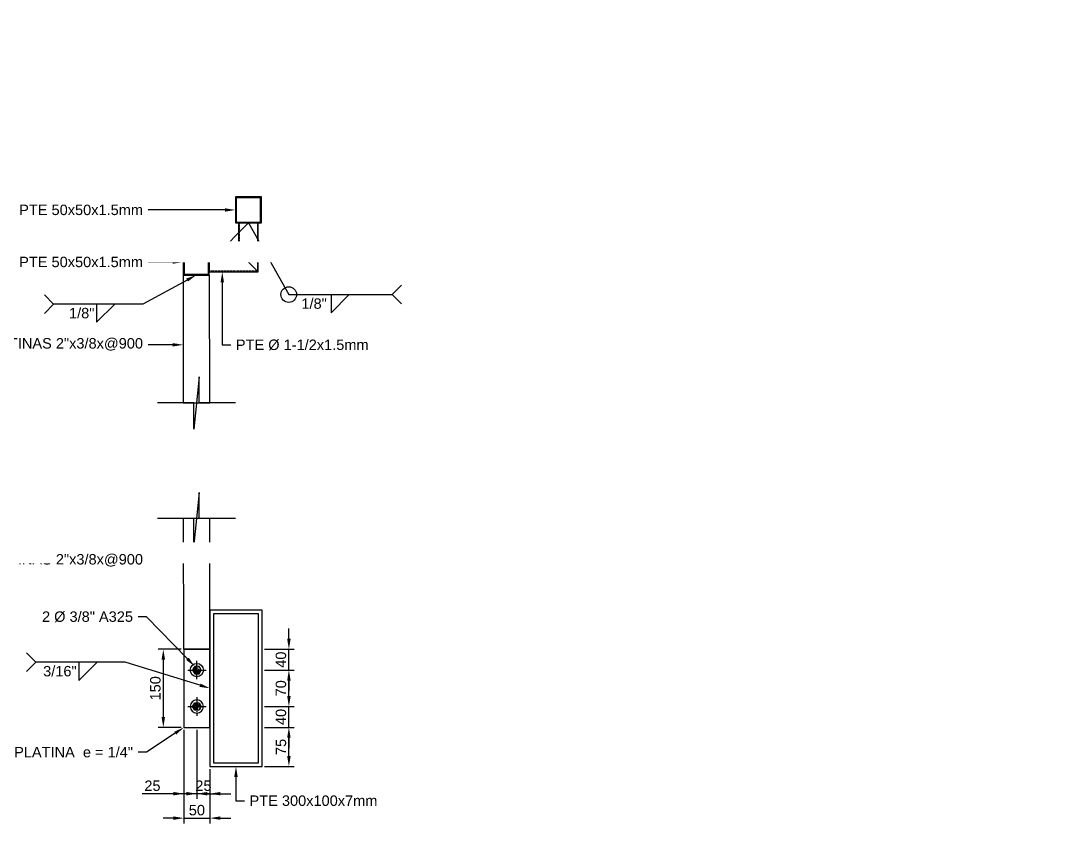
# Model space of a CAD drawing. Header units: millimetres. Extents: x -1367288 to 157996, y -18171 to 61708.
# Drawn here: x 50658 to 52641, y 13743 to 15294 of the extents above; entities that cross this region are included whole.
import ezdxf
from ezdxf import colors
from ezdxf.entities.mleader import LeaderData, LeaderLine
from ezdxf.enums import TextEntityAlignment as Align
from ezdxf.math import Vec2, Vec3

# ---------------------------------------------------------------- set-up
doc = ezdxf.new("R2010")
doc.units = ezdxf.units.MM
doc.header["$LTSCALE"] = 0.3
doc.linetypes.add('CENTER', pattern=[50.8, 31.75, -6.35, 6.35, -6.35])
doc.linetypes.add('HIDDEN', pattern=[9.525, 6.35, -3.175])
for name, color, linetype in [('EE-TEXTO 2', 2, 'Continuous'), ('SIM-COTAS', 1, 'Continuous'), ('SIM-EJES', 8, 'CENTER'), ('SIM-OCULTOS', 8, 'HIDDEN'), ('SIM-PLATINAS', 2, 'Continuous'), ('SIM-PTE 1-1-2x1.5', 34, 'Continuous'), ('SIM-PTE 300x100x7', 213, 'Continuous'), ('SIM-PTE 50x50x1.5mm', 104, 'Continuous')]:
    doc.layers.add(name, color=color, linetype=linetype)
doc.styles.add('ARIAL EE', font='arial.ttf')
doc.styles.get("Standard").update_dxf_attribs({"font": 'arial.ttf'})
doc.dimstyles.new('EE 1_STANDAR', dxfattribs={"dimtxt": 2, "dimasz": 2, "dimexe": 1, "dimexo": 0.5, "dimgap": 0.5, "dimtad": 1, "dimdec": 0, "dimdsep": 46, "dimtxsty": 'ARIAL EE', "dimcen": 1.5, "dimclrd": 256, "dimclre": 256, "dimclrt": 2, "dimadec": 0, "dimazin": 0, "dimtfac": 1, "dimtdec": 0, "dimtix": 1, "dimtmove": 0, "dimatfit": 2, "dimfxl": 1, "dimlwd": -1, "dimlwe": -1, "dimarcsym": 0})

# ---------------------------------------------------------------- blocks, each defined once
blk = doc.blocks.new('tuerca 3-8')
blk.add_lwpolyline([(8.2, 0), (4.1, 7.1), (-4.1, 7.1), (-8.2, 0), (-4.1, -7.1), (4.1, -7.1)], close=True)
for radius in [12.7, 7.14, 3.26]:
    blk.add_circle((0, 0), radius)
blk.add_arc((0, 0), 4.76, 75, 15)
at = {"layer": 'SIM-EJES'}
for p, q in [((-17.7, 0), (17.7, 0)), ((0, -17.7), (0, 17.7))]:
    blk.add_line(p, q, dxfattribs=at)
blk = doc.blocks.new('AWS-FILL-DER')
at = {"transparency": 16777216}
for p, q in [((-19.75, 0), (-21.53, 1.78)), ((-11.5, -3.5), (-8, 0)), ((-19.75, 0), (-21.53, -1.78)), ((-8, 0), (-19.75, 0)), ((-11.5, 0), (-11.5, -3.5))]:
    blk.add_line(p, q, dxfattribs=at)
at = {"layer": 'EE-TEXTO 2', "color": 2, "transparency": 16777216, "style": 'ARIAL EE'}
for tag, flags, p in [('OBSERVACION', 4, (-21.91, -1.07)), ('VALOR_SOLDADURA', 12, (-11.92, -2.73))]:
    blk.add_attdef(tag, text='', height=2, dxfattribs=dict(at, flags=flags)).set_placement(p, align=Align.RIGHT)
at = {"layer": 'EE-TEXTO 2', "color": 2, "transparency": 16777216, "style": 'ARIAL EE', "flags": 12}
blk.add_attdef('DE-TANTO-CADA-TANTO', (-7.66, -2.68), '', height=2, dxfattribs=at)
blk = doc.blocks.new('AWS-FILL-IZQ')
at = {"transparency": 16777216}
for p, q in [((8.25, -3.5), (11.75, 0)), ((8.25, 0), (8.25, -3.5)), ((8.25, 0), (20, 0)), ((20, 0), (21.78, 1.78)), ((20, 0), (21.78, -1.78))]:
    blk.add_line(p, q, dxfattribs=at)
at = {"layer": 'EE-TEXTO 2', "color": 2, "transparency": 16777216, "style": 'ARIAL EE'}
for tag, p, flags in [('OBSERVACION', (22.3, -1.07), 4), ('DE-TANTO-CADA-TANTO', (12.07, -2.68), 12)]:
    blk.add_attdef(tag, p, '', height=2, dxfattribs=dict(at, flags=flags))
at = {"layer": 'EE-TEXTO 2', "color": 2, "transparency": 16777216, "style": 'ARIAL EE', "flags": 12}
blk.add_attdef('VALOR_SOLDADURA', text='', height=2, dxfattribs=at).set_placement((7.44, -2.73), align=Align.RIGHT)
blk = doc.blocks.new('*D600')
at = {"layer": 'SIM-COTAS', "transparency": 16777216}
for p, q in [((51126.3, 13936.9), (51182.8, 13936.9)), ((51172.8, 13881.9), (51172.8, 13916.9)), ((51126.3, 13861.9), (51182.8, 13861.9))]:
    blk.add_line(p, q, dxfattribs=at)
at = {"layer": 'SIM-COTAS', "linetype": 'Continuous', "transparency": 16777216}
for points in [[(51169.5, 13916.9), (51176.2, 13916.9), (51172.8, 13936.9)], [(51169.5, 13881.9), (51176.2, 13881.9), (51172.8, 13861.9)]]:
    blk.add_solid(points, dxfattribs=at)
at = {"layer": 'SIM-COTAS', "color": 2, "linetype": 'Continuous', "transparency": 16777216, "insert": (51157.7, 13899.4), "char_height": 20, "attachment_point": 5, "rotation": 90, "style": 'ARIAL EE'}
blk.add_mtext('75', dxfattribs=at)
blk = doc.blocks.new('*D601')
at = {"layer": 'SIM-COTAS', "transparency": 16777216}
for p, q in [((51172.8, 13996.9), (51172.8, 14016.9)), ((51126.3, 13976.9), (51182.8, 13976.9)), ((51172.8, 13936.9), (51172.8, 13976.9)), ((51126.3, 13936.9), (51182.8, 13936.9)), ((51172.8, 13916.9), (51172.8, 13896.9))]:
    blk.add_line(p, q, dxfattribs=at)
at = {"layer": 'SIM-COTAS', "linetype": 'Continuous', "transparency": 16777216}
for points in [[(51169.5, 13996.9), (51176.2, 13996.9), (51172.8, 13976.9)], [(51169.5, 13916.9), (51176.2, 13916.9), (51172.8, 13936.9)]]:
    blk.add_solid(points, dxfattribs=at)
at = {"layer": 'SIM-COTAS', "color": 2, "linetype": 'Continuous', "transparency": 16777216, "insert": (51157.6, 13956.9), "char_height": 20, "attachment_point": 5, "rotation": 90, "style": 'ARIAL EE'}
blk.add_mtext('40', dxfattribs=at)
blk = doc.blocks.new('*D602')
at = {"layer": 'SIM-COTAS', "transparency": 16777216}
for p, q in [((51126.3, 14046.9), (51182.8, 14046.9)), ((51172.8, 13996.9), (51172.8, 14026.9)), ((51126.3, 13976.9), (51182.8, 13976.9))]:
    blk.add_line(p, q, dxfattribs=at)
at = {"layer": 'SIM-COTAS', "linetype": 'Continuous', "transparency": 16777216}
for points in [[(51169.5, 14026.9), (51176.2, 14026.9), (51172.8, 14046.9)], [(51169.5, 13996.9), (51176.2, 13996.9), (51172.8, 13976.9)]]:
    blk.add_solid(points, dxfattribs=at)
at = {"layer": 'SIM-COTAS', "color": 2, "linetype": 'Continuous', "transparency": 16777216, "insert": (51157.6, 14011.9), "char_height": 20, "attachment_point": 5, "rotation": 90, "style": 'ARIAL EE'}
blk.add_mtext('70', dxfattribs=at)
blk = doc.blocks.new('*D603')
at = {"layer": 'SIM-COTAS', "transparency": 16777216}
for p, q in [((51172.8, 14106.9), (51172.8, 14126.9)), ((51126.3, 14086.9), (51182.8, 14086.9)), ((51172.8, 14046.9), (51172.8, 14086.9)), ((51126.3, 14046.9), (51182.8, 14046.9)), ((51172.8, 14026.9), (51172.8, 14006.9))]:
    blk.add_line(p, q, dxfattribs=at)
at = {"layer": 'SIM-COTAS', "linetype": 'Continuous', "transparency": 16777216}
for points in [[(51169.5, 14106.9), (51176.2, 14106.9), (51172.8, 14086.9)], [(51169.5, 14026.9), (51176.2, 14026.9), (51172.8, 14046.9)]]:
    blk.add_solid(points, dxfattribs=at)
at = {"layer": 'SIM-COTAS', "color": 2, "linetype": 'Continuous', "transparency": 16777216, "insert": (51157.6, 14066.9), "char_height": 20, "attachment_point": 5, "rotation": 90, "style": 'ARIAL EE'}
blk.add_mtext('40', dxfattribs=at)
blk = doc.blocks.new('*D604')
at = {"layer": 'SIM-COTAS', "transparency": 16777216}
for p, q in [((50966.3, 14086.9), (50921.9, 14086.9)), ((50931.9, 14066.9), (50931.9, 13956.9)), ((50966.3, 13936.9), (50921.9, 13936.9))]:
    blk.add_line(p, q, dxfattribs=at)
at = {"layer": 'SIM-COTAS', "linetype": 'Continuous', "transparency": 16777216}
for points in [[(50928.5, 14066.9), (50935.2, 14066.9), (50931.9, 14086.9)], [(50928.5, 13956.9), (50935.2, 13956.9), (50931.9, 13936.9)]]:
    blk.add_solid(points, dxfattribs=at)
at = {"layer": 'SIM-COTAS', "color": 2, "linetype": 'Continuous', "transparency": 16777216, "insert": (50916.7, 14011.9), "char_height": 20, "attachment_point": 5, "rotation": 90, "style": 'ARIAL EE'}
blk.add_mtext('150', dxfattribs=at)
blk = doc.blocks.new('*D605')
at = {"layer": 'SIM-COTAS', "transparency": 16777216}
for p, q in [((50971.3, 13931.9), (50971.3, 13752.7)), ((51021.3, 13856.9), (51021.3, 13752.7)), ((50951.3, 13762.7), (50931.3, 13762.7)), ((50971.3, 13762.7), (51021.3, 13762.7)), ((51041.3, 13762.7), (51061.3, 13762.7))]:
    blk.add_line(p, q, dxfattribs=at)
at = {"layer": 'SIM-COTAS', "linetype": 'Continuous', "transparency": 16777216}
for points in [[(50951.3, 13766), (50951.3, 13759.4), (50971.3, 13762.7)], [(51041.3, 13766), (51041.3, 13759.4), (51021.3, 13762.7)]]:
    blk.add_solid(points, dxfattribs=at)
at = {"layer": 'SIM-COTAS', "color": 2, "linetype": 'Continuous', "transparency": 16777216, "insert": (50996.3, 13777.9), "char_height": 20, "attachment_point": 5, "style": 'ARIAL EE'}
blk.add_mtext('50', dxfattribs=at)
blk = doc.blocks.new('*D606')
at = {"layer": 'SIM-COTAS', "transparency": 16777216}
for p, q in [((50996.3, 13931.9), (50996.3, 13799.6)), ((51021.3, 13856.9), (51021.3, 13799.6)), ((50976.3, 13809.6), (50956.3, 13809.6)), ((51021.3, 13809.6), (50996.3, 13809.6)), ((51041.3, 13809.6), (51061.3, 13809.6))]:
    blk.add_line(p, q, dxfattribs=at)
at = {"layer": 'SIM-COTAS', "linetype": 'Continuous', "transparency": 16777216}
for points in [[(50976.3, 13812.9), (50976.3, 13806.3), (50996.3, 13809.6)], [(51041.3, 13812.9), (51041.3, 13806.3), (51021.3, 13809.6)]]:
    blk.add_solid(points, dxfattribs=at)
at = {"layer": 'SIM-COTAS', "color": 2, "linetype": 'Continuous', "transparency": 16777216, "insert": (51008.8, 13824.8), "char_height": 20, "attachment_point": 5, "style": 'ARIAL EE'}
blk.add_mtext('25', dxfattribs=at)
blk = doc.blocks.new('*D607')
at = {"layer": 'SIM-COTAS', "transparency": 16777216}
for p, q in [((50971.3, 13931.9), (50971.3, 13799.6)), ((50996.3, 13931.9), (50996.3, 13799.6)), ((50951.3, 13809.6), (50891.4, 13809.6)), ((50996.3, 13809.6), (50971.3, 13809.6)), ((51016.3, 13809.6), (51036.3, 13809.6))]:
    blk.add_line(p, q, dxfattribs=at)
at = {"layer": 'SIM-COTAS', "linetype": 'Continuous', "transparency": 16777216}
for points in [[(50951.3, 13812.9), (50951.3, 13806.3), (50971.3, 13809.6)], [(51016.3, 13812.9), (51016.3, 13806.3), (50996.3, 13809.6)]]:
    blk.add_solid(points, dxfattribs=at)
at = {"layer": 'SIM-COTAS', "color": 2, "linetype": 'Continuous', "transparency": 16777216, "insert": (50911, 13824.8), "char_height": 20, "attachment_point": 5, "style": 'ARIAL EE'}
blk.add_mtext('25', dxfattribs=at)

msp = doc.modelspace()

# ---------------------------------------------------------------- linework, layer by layer
at = {"layer": 'SIM-COTAS', "elevation": 0.6}
for points in [[(51070.5, 14559.7), (51000.5, 14559.7), (51000.5, 14609.7), (50990.5, 14509.7), (50990.5, 14559.7), (50920.5, 14559.7)], [(51070.5, 14337.8), (51000.5, 14337.8), (51000.5, 14387.8), (50990.5, 14287.8), (50990.5, 14337.8), (50920.5, 14337.8)]]:
    msp.add_lwpolyline(points, dxfattribs=at)
at = {"layer": 'SIM-COTAS'}
msp.add_circle((51172.6, 14767.8, 0.6), 15, dxfattribs=at)
at = {"layer": 'SIM-OCULTOS', "elevation": 0.6}
for points in [[(51077.6, 14905.2), (51077.6, 14847.7), (51020.1, 14847.7)], [(51112.6, 14905.2), (51112.6, 14812.7), (51020.1, 14812.7)]]:
    msp.add_lwpolyline(points, dxfattribs=at)
at = {"layer": 'SIM-PLATINAS', "elevation": 0.6}
for points in [[(51020.9, 14559.7), (51020.5, 14805.2), (50969.7, 14805.2), (50970.1, 14559.7), (51020.9, 14559.8)], [(51020.9, 14337.8), (50970.1, 14337.7), (50970.5, 14086.9), (51021.3, 14086.9), (51020.9, 14337.7)]]:
    msp.add_lwpolyline(points, dxfattribs=at)
msp.add_lwpolyline([(50971.3, 13936.9), (51021.3, 13936.9), (51021.3, 14086.9), (50971.3, 14086.9)], close=True, dxfattribs=at)
at = {"layer": 'SIM-PTE 1-1-2x1.5', "elevation": 0.6}
for points in [[(51076.1, 14849.2), (51114.1, 14811.2), (51114.1, 14905.2), (51076.1, 14905.2)], [(51020.1, 14811.2), (51114.1, 14811.2), (51076.1, 14849.2), (51020.1, 14849.2)]]:
    msp.add_lwpolyline(points, close=True, dxfattribs=at)
at = {"layer": 'SIM-PTE 300x100x7', "elevation": 0.6}
for points in [[(51021.3, 14161.9), (51021.3, 13861.9), (51121.3, 13861.9), (51121.3, 14161.9)], [(51028.3, 14154.9), (51028.3, 13868.9), (51114.3, 13868.9), (51114.3, 14154.9)]]:
    msp.add_lwpolyline(points, close=True, dxfattribs=at)
at = {"layer": 'SIM-PTE 50x50x1.5mm', "elevation": 0.6}
for points in [[(51070.1, 14905.2), (51120.1, 14905.2), (51120.1, 14955.2), (51070.1, 14955.2)], [(51071.6, 14906.7), (51118.6, 14906.7), (51118.6, 14953.7), (51071.6, 14953.7)], [(50970.1, 14805.2), (51020.1, 14805.2), (51020.1, 14855.2), (50970.1, 14855.2)], [(50971.6, 14806.7), (51018.6, 14806.7), (51018.6, 14853.7), (50971.6, 14853.7)]]:
    msp.add_lwpolyline(points, close=True, dxfattribs=at)

# ---------------------------------------------------------------- block references
msp.add_blockref('tuerca 3-8', (50996.3, 14046.9, 0.6))
at = {"xscale": -1, "rotation": 180}
msp.add_blockref('tuerca 3-8', (50996.3, 13976.9, 0.6), dxfattribs=at)

# ---------------------------------------------------------------- dimensions: what is measured, and where the dimension line sits
at = {"layer": 'SIM-COTAS', "linetype": 'Continuous'}
for base, p1, p2, picture, middle in [((51172.8, 14086.9, 0.6), (51121.3, 14046.9, 0.6), (51121.3, 14086.9, 0.6), '*D603', (51157.6, 14066.9, 0.6)), ((50931.9, 13936.9, 0.6), (50971.3, 14086.9, 0.6), (50971.3, 13936.9, 0.6), '*D604', (50916.7, 14011.9, 0.6)), ((51172.8, 14046.9, 0.6), (51121.3, 13976.9, 0.6), (51121.3, 14046.9, 0.6), '*D602', (51157.6, 14011.9, 0.6)), ((51172.8, 13976.9, 0.6), (51121.3, 13936.9, 0.6), (51121.3, 13976.9, 0.6), '*D601', (51157.6, 13956.9, 0.6)), ((51172.8, 13936.9, 0.6), (51121.3, 13861.9, 0.6), (51121.3, 13936.9, 0.6), '*D600', (51157.7, 13899.4, 0.6))]:
    dim = msp.add_linear_dim(base=base, p1=p1, p2=p2, angle=90, dimstyle='EE 1_STANDAR', dxfattribs=at)
    dim.commit()
    dim.dimension.update_dxf_attribs({"geometry": picture, "text_midpoint": middle})
dim = msp.add_linear_dim(base=(50971.3, 13809.6, 0.6), p1=(50996.3, 13936.9, 0.6), p2=(50971.3, 13936.9, 0.6), dimstyle='EE 1_STANDAR', dxfattribs=at)
dim.commit()
dim.dimension.update_dxf_attribs({"geometry": '*D607', "text_midpoint": (50911, 13809.6, 0.6), "dimtype": 160})
for base, p1, p2, picture, middle in [((51021.3, 13762.7, 0.6), (50971.3, 13936.9, 0.6), (51021.3, 13861.9, 0.6), '*D605', (50996.3, 13777.9, 0.6)), ((50996.3, 13809.6, 0.6), (51021.3, 13861.9, 0.6), (50996.3, 13936.9, 0.6), '*D606', (51008.8, 13824.8, 0.6))]:
    dim = msp.add_linear_dim(base=base, p1=p1, p2=p2, dimstyle='EE 1_STANDAR', dxfattribs=at)
    dim.commit()
    dim.dimension.update_dxf_attribs({"geometry": picture, "text_midpoint": middle})

# ---------------------------------------------------------------- leaders
ml = msp.add_multileader_mtext('Standard', dxfattribs=at)
ml.set_content('\\A1;{\\C2;COLUMNA\\PPTE 300x300x10mm}', color=256)
ml.set_leader_properties()
ml.build(insert=Vec2(0, 0))
ml.multileader.update_dxf_attribs({"dogleg_length": 0.0025, "arrow_head_size": 100, "scale": 50})
ctx = ml.context
ctx.base_point, ctx.scale, ctx.char_height, ctx.arrow_head_size, ctx.landing_gap_size, ctx.plane_origin = Vec3(-14168.4, 15241.2, -2.4), 50, 100, 100, 50, Vec3(-17561.4, -408, -2.4)
notes = []
notes.append((ctx, [(0, (1, 1, 0), (-14245.6, 15241.2, -2.4), (1, 0), 77.3, [(0, [(-14456.5, 15241.2, -2.4)], 0, [])])]))
ctx.mtext.insert, ctx.mtext.width, ctx.mtext.defined_height, ctx.mtext.flow_direction = Vec3(-14118.4, 15292.1, -2.4), 1318.047, 411.1, 5
ml = msp.add_multileader_mtext('Standard', dxfattribs=at)
ml.set_content('\\A1;{\\C2;PTE 50x50x1.5mm}', color=256)
ml.set_leader_properties()
ml.build(insert=Vec2(0, 0))
ml.multileader.update_dxf_attribs({"dogleg_length": 0.0025, "arrow_head_size": 20, "scale": 10})
ctx = ml.context
ctx.base_point, ctx.scale, ctx.char_height, ctx.arrow_head_size, ctx.landing_gap_size, ctx.plane_origin = Vec3(50649.3, 14930.2, 0.6), 10, 20, 20, 10, Vec3(53566.6, 22229.3, 0.6)
ctx.text_align_type = 2
notes.append((ctx, [(0, (1, 1, 0), (50919, 14930.2, 0.6), (-1, 0), 16.1, [(0, [(51070.1, 14930.2, 0.6)], 0, [])])]))
ctx.mtext.insert, ctx.mtext.rotation, ctx.mtext.width, ctx.mtext.defined_height, ctx.mtext.alignment, ctx.mtext.flow_direction = Vec3(50892.9, 14940.4, 0.6), 6.283185, 241.827, 20.4, 3, 5
at = {"layer": 'SIM-COTAS'}
ml = msp.add_multileader_block('Standard', dxfattribs=at)
ml.set_content('AWS-FILL-IZQ', color=256, scale=10)
ml.set_attribute('VALOR_SOLDADURA', '1/8"', width=0)
ml.set_attribute('DE-TANTO-CADA-TANTO', '', width=0)
ml.set_attribute('OBSERVACION', '', width=0)
ml.set_leader_properties(color=256)
ml.build(insert=Vec2(0, 0))
ml.multileader.update_dxf_attribs({"arrow_head_size": 20, "scale": 10, "block_connection_type": 1})
ctx = ml.context
ctx.base_point, ctx.scale, ctx.char_height, ctx.arrow_head_size, ctx.landing_gap_size, ctx.plane_origin = Vec3(51253.7, 14767.8, 0.6), 10, 40, 20, 20, Vec3(51678.5, 15141.7, 0.6)
ctx.attachment_type = 1
notes.append((ctx, [(0, (1, 1, 0), (51172.6, 14767.8, 0.6), (1, 0), 81.1, [(1, [(51020.1, 14830.2, 0.6), (51095.1, 14905.2, 0.6)], 0, [])])]))
ctx.block.insert = Vec3(51171.2, 14767.8, 0.6)
at = {"layer": 'SIM-COTAS', "linetype": 'Continuous'}
ml = msp.add_multileader_mtext('Standard', dxfattribs=at)
ml.set_content('\\A1;{\\C2;PTE 50x50x1.5mm}', color=256)
ml.set_leader_properties()
ml.build(insert=Vec2(0, 0))
ml.multileader.update_dxf_attribs({"dogleg_length": 0.0025, "arrow_head_size": 20, "scale": 10})
ctx = ml.context
ctx.base_point, ctx.scale, ctx.char_height, ctx.arrow_head_size, ctx.landing_gap_size, ctx.plane_origin = Vec3(50649.3, 14830.2, 0.6), 10, 20, 20, 10, Vec3(53566.6, 22129.3, 0.6)
ctx.text_align_type = 2
notes.append((ctx, [(0, (1, 1, 0), (50919, 14830.2, 0.6), (-1, 0), 16.1, [(0, [(50970.1, 14830.2, 0.6)], 0, [])])]))
ctx.mtext.insert, ctx.mtext.rotation, ctx.mtext.width, ctx.mtext.defined_height, ctx.mtext.alignment, ctx.mtext.flow_direction = Vec3(50892.9, 14840.4, 0.6), 6.283185, 295.287, 20.4, 3, 5
at = {"layer": 'SIM-COTAS'}
ml = msp.add_multileader_block('Standard', dxfattribs=at)
ml.set_content('AWS-FILL-DER', color=256, scale=10)
ml.set_attribute('DE-TANTO-CADA-TANTO', '', width=0)
ml.set_attribute('VALOR_SOLDADURA', '1/8"', width=0)
ml.set_attribute('OBSERVACION', '', width=0)
ml.set_leader_properties(color=256)
ml.build(insert=Vec2(0, 0))
ml.multileader.update_dxf_attribs({"arrow_head_size": 20, "scale": 10, "block_connection_type": 1})
ctx = ml.context
ctx.base_point, ctx.scale, ctx.char_height, ctx.arrow_head_size, ctx.landing_gap_size, ctx.plane_origin = Vec3(50721.4, 14749.5, 0.6), 10, 40, 20, 20, Vec3(50994.7, 14582.7, 0.6)
ctx.attachment_type = 1
notes.append((ctx, [(0, (1, 1, 0), (50892.8, 14749.5, 0.6), (-1, 0), 53.9, [(0, [(50995.1, 14805.2, 0.6), (50892.8, 14749.5, 0.6)], 0, [])])]))
ctx.block.insert = Vec3(50918.9, 14749.5, 0.6)
at = {"layer": 'SIM-COTAS', "linetype": 'Continuous'}
ml = msp.add_multileader_mtext('Standard', dxfattribs=at)
ml.set_content('\\A1;{\\C2;PTE Ø 1-1/2x1.5mm}', color=256)
ml.set_leader_properties()
ml.build(insert=Vec2(0, 0))
ml.multileader.update_dxf_attribs({"dogleg_length": 0.0025, "arrow_head_size": 20, "scale": 10})
ctx = ml.context
ctx.base_point, ctx.scale, ctx.char_height, ctx.arrow_head_size, ctx.landing_gap_size, ctx.plane_origin = Vec3(51061.1, 14671.3, 0.6), 10, 20, 20, 10, Vec3(48448.5, 22110.3, 0.6)
notes.append((ctx, [(0, (1, 1, 0), (51045, 14671.3, 0.6), (1, 0), 16.1, [(0, [(51045, 14811.2, 0.6)], 0, [])])]))
ctx.mtext.insert, ctx.mtext.width, ctx.mtext.defined_height, ctx.mtext.flow_direction = Vec3(51071.1, 14681.4, 0.6), 149.73, 77.2, 5
ml = msp.add_multileader_mtext('Standard', dxfattribs=at)
ml.set_content('\\A1;{\\C2;2 PLATINAS 2"x3/8x@900}', color=256)
ml.set_leader_properties()
ml.build(insert=Vec2(0, 0))
ml.multileader.update_dxf_attribs({"dogleg_length": 0.0025, "arrow_head_size": 20, "scale": 10})
ctx = ml.context
ctx.base_point, ctx.scale, ctx.char_height, ctx.arrow_head_size, ctx.landing_gap_size, ctx.plane_origin = Vec3(50717.9, 14671.3, 0.6), 10, 20, 20, 10, Vec3(53566.6, 21970.4, 0.6)
ctx.text_align_type = 2
notes.append((ctx, [(0, (1, 1, 0), (50919, 14671.3, 0.6), (-1, 0), 16.1, [(0, [(50970.1, 14671.3, 0.6)], 0, [])])]))
ctx.mtext.insert, ctx.mtext.rotation, ctx.mtext.width, ctx.mtext.defined_height, ctx.mtext.alignment, ctx.mtext.flow_direction = Vec3(50892.9, 14684.2, 0.6), 6.283185, 176.16, 20.4, 3, 5
ml = msp.add_multileader_mtext('Standard', dxfattribs=at)
ml.set_content('\\A1;{\\C2;2 PLATINAS 2"x3/8x@900}', color=256)
ml.set_leader_properties()
ml.build(insert=Vec2(0, 0))
ml.multileader.update_dxf_attribs({"dogleg_length": 0.0025, "arrow_head_size": 20, "scale": 10})
ctx = ml.context
ctx.base_point, ctx.scale, ctx.char_height, ctx.arrow_head_size, ctx.landing_gap_size, ctx.plane_origin = Vec3(50717.9, 14256.7, 0.6), 10, 20, 20, 10, Vec3(53566.6, 21555.8, 0.6)
ctx.text_align_type = 2
notes.append((ctx, [(0, (1, 1, 0), (50919, 14256.7, 0.6), (-1, 0), 16.1, [(0, [(50970.1, 14256.7, 0.6)], 0, [])])]))
ctx.mtext.insert, ctx.mtext.rotation, ctx.mtext.width, ctx.mtext.defined_height, ctx.mtext.alignment, ctx.mtext.flow_direction = Vec3(50892.9, 14269.6, 0.6), 6.283185, 176.16, 20.4, 3, 5
ml = msp.add_multileader_mtext('Standard', dxfattribs=at)
ml.set_content('\\A1;{\\C2;2 Ø 3/8" A325}', color=256)
ml.set_leader_properties()
ml.build(insert=Vec2(0, 0))
ml.multileader.update_dxf_attribs({"dogleg_length": 0.0025, "arrow_head_size": 20, "scale": 10})
ctx = ml.context
ctx.base_point, ctx.scale, ctx.char_height, ctx.arrow_head_size, ctx.landing_gap_size, ctx.plane_origin = Vec3(50764.3, 14149.4, 0.6), 10, 20, 20, 10, Vec3(53566.6, 21397.1, 0.6)
ctx.text_align_type = 2
notes.append((ctx, [(0, (1, 1, 0), (50899.8, 14149.4, 0.6), (-1, 0), 16.1, [(0, [(50992.1, 14054.1, 0.6)], 0, [])])]))
ctx.mtext.insert, ctx.mtext.rotation, ctx.mtext.width, ctx.mtext.defined_height, ctx.mtext.alignment, ctx.mtext.flow_direction = Vec3(50873.7, 14159.5, 0.6), 6.283185, 112.247, 20.4, 3, 5
at = {"layer": 'SIM-COTAS'}
ml = msp.add_multileader_block('Standard', dxfattribs=at)
ml.set_content('AWS-FILL-DER', color=256, scale=10)
ml.set_attribute('DE-TANTO-CADA-TANTO', '', width=0)
ml.set_attribute('VALOR_SOLDADURA', '3/16"', width=0)
ml.set_attribute('OBSERVACION', '', width=0)
ml.set_leader_properties(color=256)
ml.build(insert=Vec2(0, 0))
ml.multileader.update_dxf_attribs({"arrow_head_size": 20, "scale": 10, "block_connection_type": 1})
ctx = ml.context
ctx.base_point, ctx.scale, ctx.char_height, ctx.arrow_head_size, ctx.landing_gap_size, ctx.plane_origin = Vec3(50687.3, 14062.1, 0.6), 10, 40, 20, 20, Vec3(51142.1, 13883.8, 0.6)
ctx.attachment_type = 1
notes.append((ctx, [(0, (1, 1, 0), (50858.7, 14062.1, 0.6), (-1, 0), 53.9, [(1, [(51021.3, 14011.9, 0.6)], 0, [])])]))
ctx.block.insert = Vec3(50884.8, 14062.1, 0.6)
at = {"layer": 'SIM-COTAS', "linetype": 'Continuous'}
ml = msp.add_multileader_mtext('Standard', dxfattribs=at)
ml.set_content('\\A1;{\\C2;PLATINA  e = 1/4"}', color=256)
ml.set_leader_properties()
ml.build(insert=Vec2(0, 0))
ml.multileader.update_dxf_attribs({"dogleg_length": 0.0025, "arrow_head_size": 20, "scale": 10})
ctx = ml.context
ctx.base_point, ctx.scale, ctx.char_height, ctx.arrow_head_size, ctx.landing_gap_size, ctx.plane_origin = Vec3(50749.4, 13889.2, 0.6), 10, 20, 20, 10, Vec3(53566.6, 21149.9, 0.6)
ctx.text_align_type = 2
notes.append((ctx, [(0, (1, 1, 0), (50899.8, 13889.2, 0.6), (-1, 0), 16.1, [(0, [(50971.3, 13936.9, 0.6)], 0, [])])]))
ctx.mtext.insert, ctx.mtext.rotation, ctx.mtext.width, ctx.mtext.defined_height, ctx.mtext.alignment, ctx.mtext.flow_direction = Vec3(50873.7, 13899.4, 0.6), 6.283185, 112.247, 20.4, 3, 5
ml = msp.add_multileader_mtext('Standard', dxfattribs=at)
ml.set_content('\\A1;{\\C2;PTE 300x100x7mm}', color=256)
ml.set_leader_properties()
ml.build(insert=Vec2(0, 0))
ml.multileader.update_dxf_attribs({"dogleg_length": 0.0025, "arrow_head_size": 20, "scale": 10})
ctx = ml.context
ctx.base_point, ctx.scale, ctx.char_height, ctx.arrow_head_size, ctx.landing_gap_size, ctx.plane_origin = Vec3(51087.3, 13796, 0.6), 10, 20, 20, 10, Vec3(48474.8, 21161.1, 0.6)
notes.append((ctx, [(0, (1, 1, 0), (51071.3, 13796, 0.6), (1, 0), 16.1, [(0, [(51071.3, 13861.9, 0.6)], 0, [])])]))
ctx.mtext.insert, ctx.mtext.width, ctx.mtext.defined_height, ctx.mtext.flow_direction = Vec3(51097.3, 13806.2, 0.6), 188.598, 20.4, 5
ml = msp.add_multileader_mtext('Standard', dxfattribs=at)
ml.set_content('\\A1;{\\C2;PTE 300x100x7}', color=256)
ml.set_leader_properties()
ml.build(insert=Vec2(0, 0))
ml.multileader.update_dxf_attribs({"dogleg_length": 0.0025, "arrow_head_size": 20, "scale": 10})
ctx = ml.context
ctx.base_point, ctx.scale, ctx.char_height, ctx.arrow_head_size, ctx.landing_gap_size, ctx.plane_origin = Vec3(48647.7, 13762.9), 10, 20, 20, 10, Vec3(18617.1, 19995.4)
notes.append((ctx, [(0, (1, 1, 0), (48617.3, 13762.9), (1, 0), 30.4, [(0, [(48617.3, 13838)], 0, [])])]))
ctx.mtext.insert, ctx.mtext.width, ctx.mtext.defined_height, ctx.mtext.flow_direction = Vec3(48657.7, 13773.1), 200.659, 84.6, 5
ctx.mtext.has_bg_fill, ctx.mtext.bg_color, ctx.mtext.bg_scale_factor, ctx.mtext.bg_transparency, ctx.mtext.use_window_bg_color = 1, -1027028792, 1.5, 0, 1
for ctx, leaders in notes:
    for number, flags, end, landing, length, lines in leaders:
        leader = LeaderData()
        leader.index, (leader.has_last_leader_line, leader.has_dogleg_vector, leader.attachment_direction) = number, flags
        leader.last_leader_point, leader.dogleg_vector, leader.dogleg_length = Vec3(end), Vec3(landing), length
        for number, points, colour, breaks in lines:
            line = LeaderLine()
            line.index, line.vertices, line.color, line.breaks = number, Vec3.list(points), colors.encode_raw_color(colour), breaks
            leader.lines.append(line)
        ctx.leaders.append(leader)

# ---------------------------------------------------------------- next in the draw order: leaders
ml = msp.add_multileader_mtext('Standard', dxfattribs=at)
ml.set_content('\\A1;{\\C2;CAJON ARMADO TIPO 3}', color=256)
ml.set_leader_properties()
ml.build(insert=Vec2(0, 0))
ml.multileader.update_dxf_attribs({"dogleg_length": 0.0025, "arrow_head_size": 20, "scale": 10})
ctx = ml.context
ctx.base_point, ctx.scale, ctx.char_height, ctx.arrow_head_size, ctx.landing_gap_size, ctx.plane_origin = Vec3(50215.6, 14849.7), 10, 20, 20, 10, Vec3(20185, 20934.9)
notes = []
notes.append((ctx, [(0, (1, 1, 0), (50185.3, 14849.7), (1, 0), 30.4, [(0, [(50185.3, 14710.5)], 0, [])])]))
ctx.mtext.insert, ctx.mtext.width, ctx.mtext.defined_height, ctx.mtext.flow_direction = Vec3(50225.6, 14859.9), 120.257, 84.6, 5
ctx.mtext.has_bg_fill, ctx.mtext.bg_color, ctx.mtext.bg_scale_factor, ctx.mtext.bg_transparency, ctx.mtext.use_window_bg_color = 1, -1027028792, 1.5, 0, 1
ml = msp.add_multileader_mtext('Standard', dxfattribs=at)
ml.set_content('\\A1;{\\C2;CAJON ARMADO TIPO 3}', color=256)
ml.set_leader_properties()
ml.build(insert=Vec2(0, 0))
ml.multileader.update_dxf_attribs({"dogleg_length": 0.0025, "arrow_head_size": 20, "scale": 10})
ctx = ml.context
ctx.base_point, ctx.scale, ctx.char_height, ctx.arrow_head_size, ctx.landing_gap_size, ctx.plane_origin = Vec3(50263.3, 14271.8), 10, 20, 20, 10, Vec3(20232.8, 20382.4)
notes.append((ctx, [(0, (1, 1, 0), (50233, 14271.8), (1, 0), 30.4, [(0, [(50233, 14157.9)], 0, [])])]))
ctx.mtext.insert, ctx.mtext.width, ctx.mtext.defined_height, ctx.mtext.flow_direction = Vec3(50273.3, 14282), 120.257, 84.6, 5
ctx.mtext.has_bg_fill, ctx.mtext.bg_color, ctx.mtext.bg_scale_factor, ctx.mtext.bg_transparency, ctx.mtext.use_window_bg_color = 1, -1027028792, 1.5, 0, 1
for ctx, leaders in notes:
    for number, flags, end, landing, length, lines in leaders:
        leader = LeaderData()
        leader.index, (leader.has_last_leader_line, leader.has_dogleg_vector, leader.attachment_direction) = number, flags
        leader.last_leader_point, leader.dogleg_vector, leader.dogleg_length = Vec3(end), Vec3(landing), length
        for number, points, colour, breaks in lines:
            line = LeaderLine()
            line.index, line.vertices, line.color, line.breaks = number, Vec3.list(points), colors.encode_raw_color(colour), breaks
            leader.lines.append(line)
        ctx.leaders.append(leader)

doc.saveas('drawing.dxf')
